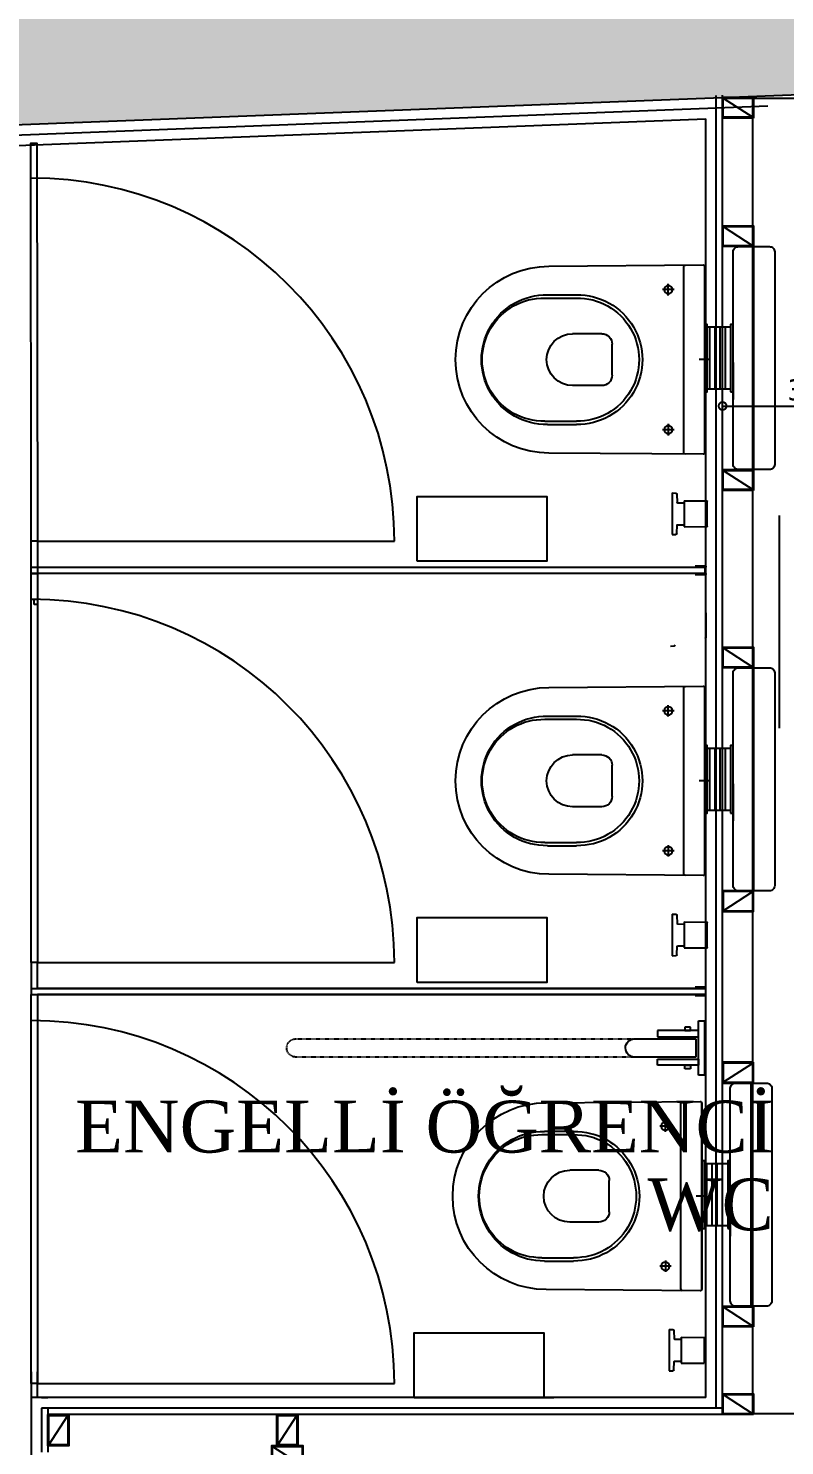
# Model space of a CAD drawing. Header units: millimetres. Extents: x -29311 to -3405, y 28913 to 42880.
# Drawn here: x -8967 to -8821.3, y 36516.1 to 36789.3 of the extents above; entities that cross this region are included whole.
import ezdxf

# ---------------------------------------------------------------- set-up
doc = ezdxf.new("R2010")
doc.units = ezdxf.units.MM
doc.linetypes.add('CENTER2', pattern=[1.125, 0.75, -0.125, 0.125, -0.125])
doc.linetypes.add('DASHED2', pattern=[0.375, 0.25, -0.125])
for name, color, linetype in [('A-BA', 1, 'Continuous'), ('A-DUVAR-ALCIPAN', 9, 'Continuous'), ('A-DUVAR-ALCIPAN-CELIK', 144, 'Continuous'), ('A-KAPLAMA-AHSAP', 34, 'Continuous'), ('A-KAPLAMA-SERAMIK', 31, 'Continuous'), ('A-OLCU-IC', 126, 'Continuous'), ('A-SIVA-IC', 97, 'Continuous'), ('A-TEFRIS-SABIT', 177, 'Continuous'), ('A-YAZI', 136, 'Continuous')]:
    doc.layers.add(name, color=color, linetype=linetype)
doc.layers.add('MB_TERFİS', color=253, linetype='Continuous', lineweight=20)
doc.layers.add('tarama-betonarme', color=252, linetype='Continuous', lineweight=13)
doc.styles.add('Dimension Text', font='tahoma.ttf', dxfattribs={"width": 0.8})
doc.styles.add('YAZ', font='times.ttf', dxfattribs={"height": 0.12})
doc.dimstyles.new('AYG-OLCU 1 to 2', dxfattribs={"dimtxt": 4, "dimasz": 3, "dimexe": 1.5, "dimexo": 1, "dimgap": 1, "dimtad": 1, "dimdec": 0, "dimdsep": 46, "dimtxsty": 'Dimension Text', "dimblk": 'DOTSMALL', "dimcen": 0, "dimclrd": 256, "dimclre": 256, "dimclrt": 256, "dimadec": 0, "dimazin": 0, "dimtfac": 1, "dimtdec": 0, "dimtofl": 0, "dimtmove": 1, "dimatfit": 3, "dimfxl": 1, "dimarcsym": 0})

# ---------------------------------------------------------------- blocks, each defined once
blk = doc.blocks.new('A$C7B0C6078')
for p, q in [((439.9, 361.7), (439.9, 3.3)), ((172.1, 301.2), (232.8, 301.2)), ((177.2, 307.5), (232.7, 307.5)), ((281.7, 232.5), (225.5, 232.5)), ((301.7, 212.5), (301.7, 152.5)), ((175.5, 182.5), (175.5, 182.5)), ((281.7, 132.5), (225.5, 132.5)), ((172.1, 63.8), (232.8, 63.8)), ((177.2, 57.5), (232.7, 57.5))]:
    blk.add_line(p, q)
at = {"color": 4, "linetype": 'CENTER2', "ltscale": 30}
for p, q in [((409.9, 306.4), (409.9, 328.6)), ((421, 317.5), (398.9, 317.5)), ((488.8, 182.5), (469.4, 182.5)), ((409.9, 58.6), (409.9, 36.4)), ((421, 47.5), (398.9, 47.5))]:
    blk.add_line(p, q, dxfattribs=at)
blk.add_lwpolyline([(480, 362, 0.416782), (477, 365), (180, 362.5, 1), (180, 2.5), (477, 0, 0.416585), (480, 3)], format="xyb", close=True)
for centre in [(409.9, 317.5), (409.9, 47.5)]:
    blk.add_circle(centre, 8)
for centre, radius, start, end in [((442.9, 361.7), 3, 90.4828, 180), ((174.9, 182.5), 125, 88.9853, 271.0147), ((169.9, 182.5), 118.7, 88.9853, 271.0147), ((234.9, 182.5), 125, 268.9853, 91.0147), ((234.9, 182.5), 118.7, 268.9853, 91.0147), ((225.5, 182.5), 50, 90, 180), ((281.7, 212.5), 20, 0, 90), ((225.5, 182.5), 50, 180, 270), ((281.7, 152.5), 20, 270, 0), ((442.9, 3.3), 3, 180, 269.5172)]:
    blk.add_arc(centre, radius, start, end)
blk = doc.blocks.new('engelli_bar')
for p, q in [((-2978.43, -757.43, 0), (-2978.43, -758.55, 0)), ((-2967.93, -757.43, 0), (-2978.43, -757.43, 0)), ((-2978.43, -758.55, 0), (-2967.93, -758.55, 0)), ((-2975.31, -758.55, 0), (-2976.52, -758.55, 0)), ((-2976.52, -758.55, 0), (-2976.52, -766.45, 0)), ((-2975.31, -766.45, 0), (-2975.31, -758.55, 0)), ((-2971.43, -759.1, 0), (-2974.93, -759.1, 0)), ((-2974.93, -759.1, 0), (-2974.93, -770.91, 0)), ((-2971.04, -758.55, 0), (-2969.83, -758.55, 0)), ((-2971.04, -766.45, 0), (-2971.04, -758.55, 0)), ((-2969.83, -758.55, 0), (-2969.83, -766.45, 0)), ((-2967.93, -758.55, 0), (-2967.93, -757.43, 0)), ((-2976.52, -760.08, 0), (-2977.18, -760.08, 0)), ((-2977.18, -760.08, 0), (-2977.18, -761.18, 0)), ((-2977.18, -761.18, 0), (-2976.52, -761.18, 0)), ((-2976.52, -761.18, 0), (-2976.52, -760.08, 0)), ((-2969.83, -760.08, 0), (-2969.17, -760.08, 0)), ((-2969.83, -761.18, 0), (-2969.83, -760.08, 0)), ((-2969.17, -761.18, 0), (-2969.83, -761.18, 0)), ((-2969.17, -760.08, 0), (-2969.17, -761.18, 0)), ((-2976.52, -766.45, 0), (-2975.31, -766.45, 0)), ((-2969.83, -766.45, 0), (-2971.04, -766.45, 0))]:
    blk.add_line(p, q)
at = {"color": 252, "linetype": 'DASHED2', "ltscale": 0.25}
for p, q in [((-2974.93, -770.91, 0), (-2974.93, -836.18, 0)), ((-2971.43, -836.18, 0), (-2971.43, -770.89, 0))]:
    blk.add_line(p, q, dxfattribs=at)
at = {"elevation": 0}
blk.add_lwpolyline([(-2971.43, -770.89), (-2971.43, -759.1)], dxfattribs=at)
for start, end in [(180, 270), (269.999, 0)]:
    blk.add_arc((-2973.18, -770.89, 0), 1.75, start, end)
at = {"color": 252, "linetype": 'DASHED2', "ltscale": 0.25}
for start, end in [(180, 270), (269.999, 0)]:
    blk.add_arc((-2973.18, -836.18, 0), 1.75, start, end, dxfattribs=at)
blk = doc.blocks.new('WC')
at = {"layer": 'A-TEFRIS-SABIT'}
for p, q in [((83781.92, 725.33), (83781.92, 733.33)), ((83781.92, 733.33), (83782.64, 733.31)), ((83782.83, 733.12), (83782.92, 731.48)), ((83782.95, 731.45), (83784.27, 731.43)), ((83784.27, 726.83), (83784.27, 731.83)), ((83784.27, 731.83), (83788.67, 731.79)), ((83788.73, 731.74), (83788.73, 726.91)), ((83782.83, 725.53), (83782.92, 727.17)), ((83782.95, 727.2), (83784.27, 727.22)), ((83784.27, 726.83), (83788.67, 726.86)), ((83781.92, 725.33), (83782.64, 725.34)), ((83788.21, 717.6), (83788.21, 681.65))]:
    blk.add_line(p, q, dxfattribs=at)
for points in [[(83732.79, 738.48), (83732.79, 725.98), (83757.79, 725.98), (83757.79, 738.48)], [(83788.21, 705.83), (83788.71, 705.83), (83788.71, 692.83), (83788.21, 692.83), (83788.21, 705.83)], [(83793.21, 705.83), (83793.71, 705.83), (83793.71, 692.83), (83793.21, 692.83), (83793.21, 705.83)]]:
    blk.add_lwpolyline(points, close=True, dxfattribs=at)
blk.add_lwpolyline([(83801.71, 678.83), (83801.71, 719.83, 0.414214), (83800.71, 720.83), (83794.71, 720.83, 0.414214), (83793.71, 719.83), (83793.71, 678.83, 0.414214), (83794.71, 677.83), (83800.71, 677.83, 0.414214)], format="xyb", close=True, dxfattribs=at)
blk.add_lwpolyline([(83801.71, 678.83), (83801.71, 719.83, 0.414214), (83800.71, 720.83), (83794.71, 720.83, 0.414214), (83793.71, 719.83), (83793.71, 678.83, 0.414214), (83794.71, 677.83), (83800.71, 677.83, 0.414214)], format="xyb", close=True, dxfattribs=at)
for points in [[(83797.71, 720.83), (83797.71, 677.83)], [(83788.21, 705.83), (83788.21, 692.83)], [(83788.21, 705.83), (83788.21, 692.83)], [(83793.21, 705.33), (83788.71, 705.33)], [(83789.21, 705.33), (83789.21, 693.33)], [(83790.21, 705.33), (83790.21, 693.33)], [(83791.21, 705.33), (83791.21, 693.33)], [(83792.21, 705.33), (83792.21, 693.33)], [(83793.71, 700.17), (83793.71, 707.33)], [(83788.71, 693.33), (83793.21, 693.33)]]:
    blk.add_lwpolyline(points, dxfattribs=at)
for centre, radius, start, end in [((83782.63, 733.11), 0.2, 3.0835, 89), ((83782.95, 731.48), 0.03, 183.0835, 269), ((83788.68, 731.74), 0.05, 0, 89.5), ((83782.95, 727.17), 0.03, 91, 176.9165), ((83788.68, 726.91), 0.05, 270.5, 360), ((83782.63, 725.54), 0.2, 271, 356.9165)]:
    blk.add_arc(centre, radius, start, end, dxfattribs=at)
at = {"layer": 'A-TEFRIS-SABIT', "xscale": 0.1, "yscale": 0.1, "zscale": 0.1}
blk.add_blockref('A$C7B0C6078', (83740.21, 681.38), dxfattribs=at)
at = {"layer": 'A-TEFRIS-SABIT', "rotation": 270}
blk.add_blockref('engelli_bar', (84546.15, -2302.12, 0), dxfattribs=at)
blk = doc.blocks.new('ISLAK ACIM')
at = {"layer": 'A-TEFRIS-SABIT'}
for p, q in [((82787.45, 16223.07), (82787.45, 16259.02)), ((82786.95, 16208.93), (82786.95, 16213.76)), ((82791.4, 16213.85), (82787, 16213.81)), ((82791.4, 16213.85), (82791.4, 16208.85)), ((82792.71, 16213.47), (82791.4, 16213.45)), ((82792.83, 16215.14), (82792.74, 16213.5)), ((82793.74, 16215.35), (82793.03, 16215.33)), ((82793.74, 16215.35), (82793.74, 16207.35)), ((82791.4, 16208.85), (82787, 16208.88)), ((82792.71, 16209.22), (82791.4, 16209.24)), ((82792.83, 16207.55), (82792.74, 16209.19)), ((82793.74, 16207.35), (82793.03, 16207.36))]:
    blk.add_line(p, q, dxfattribs=at)
blk.add_lwpolyline([(82773.95, 16261.85), (82773.95, 16220.85, 0.414214), (82774.95, 16219.85), (82780.95, 16219.85, 0.414214), (82781.95, 16220.85), (82781.95, 16261.85, 0.414214), (82780.95, 16262.85), (82774.95, 16262.85, 0.414214)], format="xyb", close=True, dxfattribs=at)
blk.add_lwpolyline([(82773.95, 16261.85), (82773.95, 16220.85, 0.414214), (82774.95, 16219.85), (82780.95, 16219.85, 0.414214), (82781.95, 16220.85), (82781.95, 16261.85, 0.414214), (82780.95, 16262.85), (82774.95, 16262.85, 0.414214)], format="xyb", close=True, dxfattribs=at)
for points in [[(82777.95, 16219.85), (82777.95, 16262.85)], [(82786.95, 16247.35), (82782.45, 16247.35)], [(82783.45, 16235.35), (82783.45, 16247.35)], [(82784.45, 16235.35), (82784.45, 16247.35)], [(82785.45, 16235.35), (82785.45, 16247.35)], [(82786.45, 16235.35), (82786.45, 16247.35)], [(82787.45, 16234.85), (82787.45, 16247.85)], [(82787.45, 16234.85), (82787.45, 16247.85)], [(82781.95, 16240.5), (82781.95, 16233.35)], [(82782.45, 16235.35), (82786.95, 16235.35)]]:
    blk.add_lwpolyline(points, dxfattribs=at)
for points in [[(82782.45, 16234.85), (82781.95, 16234.85), (82781.95, 16247.85), (82782.45, 16247.85), (82782.45, 16234.85)], [(82787.45, 16234.85), (82786.95, 16234.85), (82786.95, 16247.85), (82787.45, 16247.85), (82787.45, 16234.85)], [(82842.88, 16202.2), (82842.88, 16214.7), (82817.88, 16214.7), (82817.88, 16202.2)]]:
    blk.add_lwpolyline(points, close=True, dxfattribs=at)
for centre, radius, start, end in [((82787, 16213.76), 0.05, 90.5, 180), ((82792.71, 16213.5), 0.03, 271, 356.9165), ((82793.03, 16215.13), 0.2, 91, 176.9165), ((82787, 16208.93), 0.05, 180, 269.5), ((82792.71, 16209.19), 0.03, 3.0835, 89), ((82793.03, 16207.56), 0.2, 183.0835, 269)]:
    blk.add_arc(centre, radius, start, end, dxfattribs=at)
at = {"layer": 'A-TEFRIS-SABIT', "xscale": 0.1, "yscale": 0.1, "zscale": 0.1, "rotation": 180}
blk.add_blockref('A$C7B0C6078', (82835.45, 16259.3), dxfattribs=at)
blk = doc.blocks.new('40 60')
at = {"layer": 'A-DUVAR-ALCIPAN-CELIK'}
for points in [[(82132.16, 6001.66), (82132.16, 6007.66), (82128.16, 6007.66), (82128.16, 6001.66)], [(82132.01, 6001.81), (82132.01, 6007.51), (82128.31, 6007.51), (82128.31, 6001.81)]]:
    blk.add_lwpolyline(points, close=True, dxfattribs=at)
blk.add_lwpolyline([(82128.31, 6007.51), (82132.01, 6001.81)], dxfattribs=at)
blk = doc.blocks.new('_DotSmall')
at = {"color": 0, "linetype": 'ByBlock', "const_width": 0.5}
blk.add_lwpolyline([(-0.0625, 0, 1), (0.0625, 0, 1)], format="xyb", close=True, dxfattribs=at)
blk = doc.blocks.new('*D252')
at = {"layer": 'A-OLCU-IC', "lineweight": -2, "transparency": 16777216}
for p, q in [((-8833.26, 36710.42), (-8833.26, 36717.98)), ((-8833.26, 36716.48), (-8803.26, 36716.48)), ((-8803.26, 36710.42), (-8803.26, 36717.98))]:
    blk.add_line(p, q, dxfattribs=at)
at = {"layer": 'DEFPOINTS', "color": 0, "transparency": 16777216}
for p in [(-8803.26, 36716.48), (-8833.26, 36709.42), (-8803.26, 36709.42)]:
    blk.add_point(p, dxfattribs=at)
at = {"layer": 'A-OLCU-IC', "lineweight": -2, "transparency": 16777216, "xscale": 3, "yscale": 3, "zscale": 3, "rotation": 180}
blk.add_blockref('_DotSmall', (-8833.26, 36716.48), dxfattribs=at)
at = {"layer": 'A-OLCU-IC', "lineweight": -2, "transparency": 16777216, "xscale": 3, "yscale": 3, "zscale": 3}
blk.add_blockref('_DotSmall', (-8803.26, 36716.48), dxfattribs=at)
at = {"layer": 'A-OLCU-IC', "transparency": 16777216, "insert": (-8818.26, 36719.56), "char_height": 4, "attachment_point": 5, "style": 'Dimension Text'}
blk.add_mtext('30', dxfattribs=at)

msp = doc.modelspace()

# ---------------------------------------------------------------- hatches: boundary and pattern name
at = {"layer": 'A-TEFRIS-SABIT'}
h = msp.add_hatch(color=256, dxfattribs=at)
h.dxf.hatch_style = 1
h.paths.add_polyline_path([(-8836.71, 36684.22), (-8838.51, 36684.22), (-8838.51, 36684.02), (-8836.51, 36684.02), (-8836.51, 36685.62), (-8838.51, 36685.62), (-8838.51, 36685.42), (-8836.71, 36685.42)])
h = msp.add_hatch(color=256, dxfattribs=at)
h.dxf.hatch_style = 1
h.paths.add_polyline_path([(-8836.71, 36603.02), (-8838.51, 36603.02), (-8838.51, 36602.82), (-8836.51, 36602.82), (-8836.51, 36604.42), (-8838.51, 36604.42), (-8838.51, 36604.22), (-8836.71, 36604.22)])
h = msp.add_hatch(color=256, dxfattribs=at)
h.dxf.hatch_style = 1
h.paths.add_polyline_path([(-8836.71, 36604.22), (-8838.51, 36604.22), (-8838.51, 36604.42), (-8836.51, 36604.42), (-8836.51, 36602.82), (-8838.51, 36602.82), (-8838.51, 36603.02), (-8836.71, 36603.02)])
at = {"layer": 'tarama-betonarme'}
h = msp.add_hatch(dxfattribs=at)
h.set_pattern_fill('ANSI35', color=256, scale=25, style=0)
h.set_pattern_definition([(45, (-57572.966, 50245.5134), (-4.4194174, 4.4194174), []), (45, (-57568.547, 50245.5134), (-4.4194174, 4.4194174), [7.8125, -1.5625, 0, -1.5625])])
h.paths.add_polyline_path([(-10481.78, 34895.54), (-10717.69, 36702.95), (-5913.13, 36889.18), (-5531.42, 34913.14)], flags=16)
h.paths.add_polyline_path([(-10508.1, 34865.45), (-10751.69, 36731.65), (-5888.56, 36920.15), (-5495.1, 34883.26)])

# ---------------------------------------------------------------- linework, layer by layer
at = {"layer": 'A-BA'}
msp.add_line((-9822.14, 36737.66), (-5887.39, 36890.17), dxfattribs=at)
at = {"layer": 'A-DUVAR-ALCIPAN'}
for p, q in [((-8834.51, 36523.32), (-8834.51, 36776.33)), ((-8833.26, 36522.07), (-8833.26, 36776.38))]:
    msp.add_line(p, q, dxfattribs=at)
for points in [[(-8964.51, 36523.32), (-8964.51, 36514.82)], [(-8833.26, 36523.32), (-8964.51, 36523.32)], [(-8963.26, 36523.32), (-8963.26, 36514.82)], [(-8833.26, 36522.07), (-8963.26, 36522.07)]]:
    msp.add_lwpolyline(points, dxfattribs=at)
at = {"layer": 'A-DUVAR-ALCIPAN-CELIK'}
msp.add_lwpolyline([(-8827.41, 36775.84), (-8809.14, 36775.84), (-8809.14, 36522.22), (-8827.41, 36522.22)], close=True, dxfattribs=at)
at = {"layer": 'A-KAPLAMA-AHSAP'}
for p, q in [((-8966.51, 36684.22), (-8966.51, 36690.42)), ((-8965.31, 36690.42), (-8965.31, 36684.22)), ((-8966.51, 36679.21), (-8966.51, 36685.42)), ((-8966.51, 36685.42), (-8836.51, 36685.42)), ((-8965.31, 36684.22), (-8966.51, 36684.22)), ((-8836.51, 36684.22), (-8965.31, 36684.22)), ((-8965.31, 36684.22), (-8965.31, 36675.42)), ((-8965.28, 36679.21), (-8966.51, 36679.21)), ((-8965.91, 36679.21), (-8966.51, 36679.21)), ((-8965.91, 36678.21), (-8965.91, 36679.21)), ((-8965.31, 36678.21), (-8965.91, 36678.21)), ((-8965.91, 36609.22), (-8966.51, 36609.22)), ((-8966.51, 36609.22), (-8966.51, 36603.02)), ((-8965.31, 36604.22), (-8965.31, 36609.22)), ((-8966.51, 36604.22), (-8836.71, 36604.22)), ((-8836.71, 36604.22), (-8965.31, 36604.22)), ((-8966.51, 36603.02), (-8836.71, 36603.02)), ((-8836.71, 36603.02), (-8965.31, 36603.02)), ((-8966.51, 36530.32), (-8966.51, 36525.32)), ((-8965.31, 36525.32), (-8965.31, 36530.32)), ((-8965.76, 36528.02), (-8966.36, 36528.02))]:
    msp.add_line(p, q, dxfattribs=at)
for points in [[(-8965.31, 36690.42), (-8966.51, 36690.42), (-8966.58, 36767.16), (-8965.38, 36767.16)], [(-8965.31, 36609.22), (-8966.51, 36609.22), (-8966.51, 36684.22), (-8965.31, 36684.22)], [(-8965.31, 36528.02), (-8966.51, 36528.02), (-8966.51, 36603.02), (-8965.31, 36603.02)]]:
    msp.add_lwpolyline(points, close=True, dxfattribs=at)
for points in [[(-8965.31, 36690.42), (-8896.51, 36690.42)], [(-8965.31, 36609.22), (-8896.51, 36609.22)], [(-8965.31, 36528.02), (-8896.51, 36528.02)]]:
    msp.add_lwpolyline(points, dxfattribs=at)
for centre in [(-8966.51, 36690.42), (-8966.51, 36609.22), (-8966.51, 36528.02)]:
    msp.add_arc(centre, 70, 0, 90, dxfattribs=at)
at = {"layer": 'A-KAPLAMA-SERAMIK', "ltscale": 0.1}
msp.add_line((-8836.51, 36525.32), (-8836.51, 36771.86), dxfattribs=at)
for points in [[(-9148.89, 36682.64), (-9083.64, 36682.64), (-9083.64, 36762.28), (-8836.51, 36771.86)], [(-8966.51, 36525.32), (-8966.51, 36512.82)], [(-8836.51, 36525.32), (-8966.51, 36525.32)]]:
    msp.add_lwpolyline(points, dxfattribs=at)
at = {"layer": 'A-SIVA-IC'}
msp.add_lwpolyline([(-9150.89, 36684.64), (-9085.64, 36684.64), (-9085.64, 36764.2), (-8824.51, 36774.33)], dxfattribs=at)
at = {"layer": 'A-TEFRIS-SABIT'}
for p, q in [((-8822.32, 36654.38), (-8822.32, 36695.38)), ((-8822.32, 36654.38), (-8822.32, 36695.38)), ((-8836.51, 36685.62), (-8838.51, 36685.62)), ((-8836.51, 36684.02), (-8836.51, 36685.62)), ((-8836.51, 36685.62), (-8836.51, 36685.42)), ((-8838.51, 36685.42), (-8836.71, 36685.42)), ((-8836.71, 36684.22), (-8838.51, 36684.22)), ((-8838.51, 36684.02), (-8836.51, 36684.02)), ((-8836.71, 36685.42), (-8836.71, 36684.22)), ((-8836.71, 36685.42), (-8836.71, 36684.22)), ((-8836.51, 36684.22), (-8836.51, 36684.02)), ((-8836.51, 36676.63), (-8836.51, 36671.8)), ((-8843.31, 36670.22), (-8842.59, 36670.23)), ((-8836.51, 36604.42), (-8838.51, 36604.42)), ((-8838.51, 36604.42), (-8836.51, 36604.42)), ((-8838.51, 36604.22), (-8836.71, 36604.22)), ((-8836.71, 36604.22), (-8838.51, 36604.22)), ((-8836.71, 36603.02), (-8838.51, 36603.02)), ((-8838.51, 36603.02), (-8836.71, 36603.02)), ((-8838.51, 36602.82), (-8836.51, 36602.82)), ((-8836.51, 36602.82), (-8838.51, 36602.82)), ((-8964.51, 36525.32), (-8963.31, 36525.32)), ((-8890.75, 36525.32), (-8865.75, 36525.32))]:
    msp.add_line(p, q, dxfattribs=at)
for centre, radius, start, end in [((-8836.56, 36676.63), 0.05, 0, 89.5), ((-8842.6, 36670.43), 0.2, 271, 356.9165), ((-8836.56, 36671.8), 0.05, 270.5, 360)]:
    msp.add_arc(centre, radius, start, end, dxfattribs=at)

# ---------------------------------------------------------------- block references
at = {"layer": 'A-DUVAR-ALCIPAN-CELIK', "xscale": -1}
for p, rotation in [((-2825.61, 118904.15), 90), ((-2825.61, 118879.38), 90), ((-2825.61, 118832.38), 90), ((-2825.61, 118798.18), 90), ((-2825.61, 118671.13), 90), ((-2825.61, 118654.23), 90), ((-91091.42, 42523.72), 180), ((-91047.3, 42523.72), 180), ((-2912.49, 118644.23), 90)]:
    msp.add_blockref('40 60', p, dxfattribs=dict(at, rotation=rotation))
at = {"layer": 'A-DUVAR-ALCIPAN-CELIK', "rotation": 90}
for p in [(-2825.61, -45509.14), (-2825.61, -45542.19)]:
    msp.add_blockref('40 60', p, dxfattribs=at)
at = {"layer": 'A-TEFRIS-SABIT', "extrusion": (0, 0, -1), "zscale": -1}
for p in [(-73950.74, 20484.37), (-73950.74, 20403.17)]:
    msp.add_blockref('ISLAK ACIM', p, dxfattribs=at)
at = {"layer": 'MB_TERFİS', "extrusion": (0, 0, -1), "zscale": -1, "rotation": 180}
msp.add_blockref('WC', (92625.48, 37263.79), dxfattribs=at)

# ---------------------------------------------------------------- texts
at = {"layer": 'A-YAZI', "insert": (-8823.38, 36582.58), "char_height": 10, "width": 175.9417, "attachment_point": 3, "line_spacing_factor": 0.9, "style": 'YAZ'}
msp.add_mtext('\\pi-30,l40,t40;ENGELLİ ÖĞRENCİ \\PWC', dxfattribs=at)

# ---------------------------------------------------------------- dimensions: what is measured, and where the dimension line sits
at = {"layer": 'A-OLCU-IC'}
dim = msp.add_linear_dim(base=(-8803.26, 36716.48), p1=(-8833.26, 36709.42), p2=(-8803.26, 36709.42), dimstyle='AYG-OLCU 1 to 2', override={"dimfxl": 30, "dimfxlon": 1}, dxfattribs=at)
dim.commit()
dim.dimension.update_dxf_attribs({"geometry": '*D252', "text_midpoint": (-8818.26, 36719.56)})

doc.saveas('drawing.dxf')
